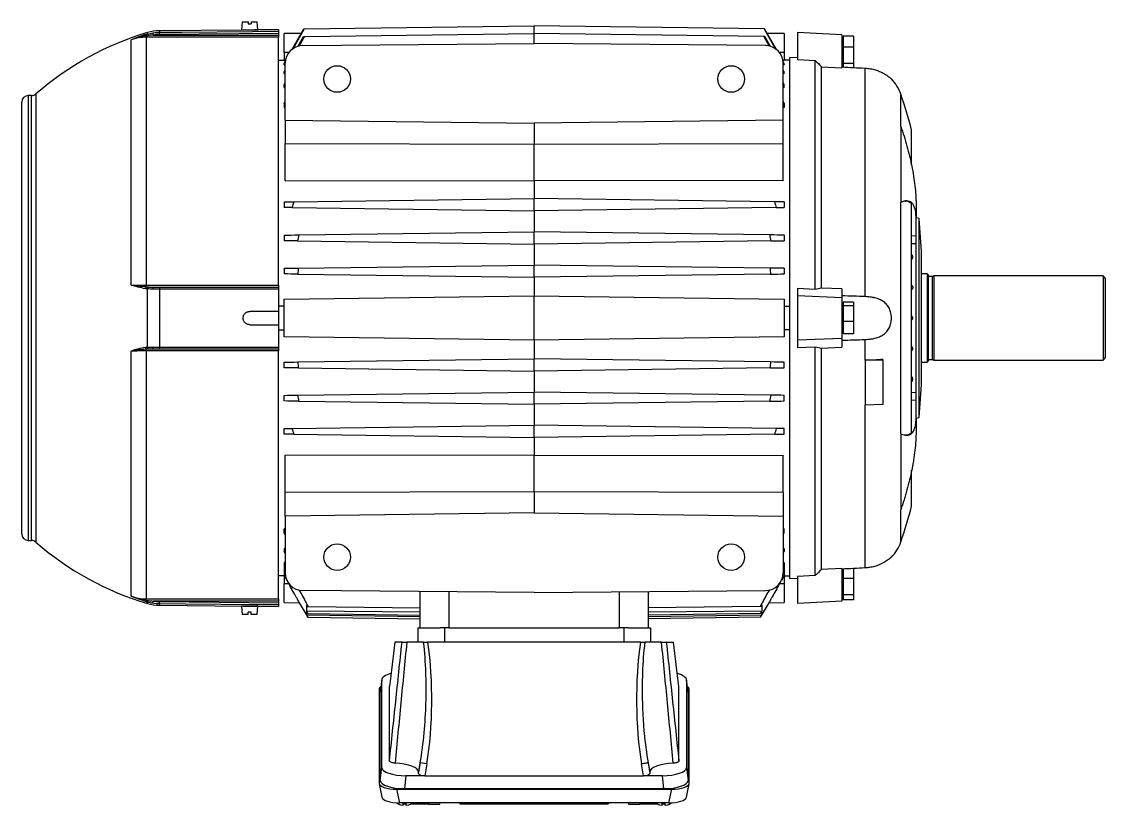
# Model space of a CAD drawing. Extents: x 49 to 1991, y 37 to 1201.
# Drawn here: x 1062.6 to 1552.1, y 847.2 to 1201.3 of the extents above; entities that cross this region are included whole.
import ezdxf

# ---------------------------------------------------------------- set-up
doc = ezdxf.new("R2010")
doc.units = 0
doc.layers.get('0').update_dxf_attribs({"linetype": 'CONTINUOUS'})

msp = doc.modelspace()

# ---------------------------------------------------------------- linework, layer by layer
at = {"color": 7, "linetype": 'CONTINUOUS'}
for p, q in [((1162.12, 1201.26), (1161.8, 1197.56)), ((1162.12, 1201.26), (1164.9, 1201.26)), ((1164.9, 1201.26), (1164.9, 1200.26)), ((1164.9, 1200.26), (1166.2, 1200.26)), ((1166.2, 1201.26), (1166.2, 1200.26)), ((1166.2, 1201.26), (1168.98, 1201.26)), ((1169.3, 1197.56), (1168.98, 1201.26)), ((1190.23, 1197.97), (1294.05, 1199.33)), ((1294.05, 1195.96), (1294.05, 1199.33)), ((1397.87, 1197.97), (1294.05, 1199.33)), ((1118.82, 1194.83), (1118.82, 1194.24)), ((1119.34, 1195.64), (1119.34, 1196.32)), ((1121.79, 1196.21), (1121.95, 1195.23)), ((1121.95, 1195.23), (1178.55, 1195.23)), ((1162.55, 1197.47), (1124.85, 1197.14)), ((1124.85, 1197.14), (1124.85, 1196.48)), ((1124.86, 1195.48), (1124.85, 1196.48)), ((1178.55, 1195.95), (1124.86, 1195.48)), ((1161.8, 1197.56), (1169.3, 1197.56)), ((1178.55, 1197.61), (1168.52, 1197.52)), ((1178.55, 1197.61), (1178.55, 1196.95)), ((1178.55, 1195.95), (1178.55, 1195.23)), ((1178.55, 1195.23), (1178.55, 1194.24)), ((1188.84, 1195.98), (1181.05, 1195.88)), ((1184.62, 1188.57), (1189.97, 1197.97)), ((1190.23, 1197.97), (1185.06, 1188.87)), ((1187.32, 1189.99), (1189.86, 1194.59)), ((1190.3, 1194.6), (1187.82, 1190.09)), ((1190.3, 1194.6), (1294.05, 1195.96)), ((1294.05, 1191.36), (1294.05, 1195.96)), ((1397.8, 1194.6), (1294.05, 1195.96)), ((1397.8, 1194.6), (1400.26, 1190.13)), ((1397.87, 1197.97), (1403.03, 1188.89)), ((1403.45, 1188.62), (1398.13, 1197.97)), ((1400.76, 1190.04), (1398.24, 1194.59)), ((1407.05, 1195.88), (1399.26, 1195.98)), ((1433.05, 1195.31), (1413.05, 1196.36)), ((1413.05, 1196.36), (1413.05, 1184.11)), ((1433.05, 1195.31), (1433.05, 1180.47)), ((1438.35, 1194.7), (1433.65, 1194.7)), ((1433.65, 1194.7), (1433.65, 1189.69)), ((1438.35, 1194.7), (1438.35, 1189.69)), ((1112.05, 1082.25), (1112.05, 1193.05)), ((1118.82, 1194.24), (1118.82, 1082.24)), ((1178.55, 1194.24), (1118.82, 1194.24)), ((1178.55, 1082.24), (1178.55, 1194.24)), ((1189.48, 1190.45), (1294.05, 1191.36)), ((1398.62, 1190.45), (1294.05, 1191.36)), ((1433.65, 1193.16), (1433.05, 1193.16)), ((1438.35, 1189.69), (1433.65, 1189.69)), ((1433.65, 1189.69), (1433.65, 1182.35)), ((1438.35, 1189.69), (1438.35, 1182.35)), ((1181.05, 1187.36), (1181.05, 1183.7)), ((1183.38, 1187.36), (1181.05, 1187.36)), ((1407.05, 1187.36), (1404.69, 1187.36)), ((1407.05, 1187.36), (1407.05, 1183.7)), ((1413.05, 1184.86), (1409.55, 1185.04)), ((1409.55, 1067.36), (1409.55, 1185.04)), ((1178.55, 1183.84), (1181.05, 1183.89)), ((1181.05, 1183.7), (1181.78, 1183.71)), ((1181.05, 1182.29), (1181.74, 1183.51)), ((1181.62, 1182.82), (1181.05, 1181.82)), ((1181.05, 1181.82), (1181.05, 1182.29)), ((1181.05, 1181.82), (1181.55, 1181.83)), ((1181.55, 1156.83), (1181.55, 1182.45)), ((1407.05, 1183.7), (1406.29, 1183.71)), ((1407.05, 1182.29), (1406.32, 1183.57)), ((1406.47, 1182.84), (1407.05, 1181.82)), ((1406.55, 1156.83), (1406.55, 1182.45)), ((1407.05, 1181.82), (1406.55, 1181.83)), ((1409.55, 1183.84), (1407.05, 1183.89)), ((1407.05, 1181.82), (1407.05, 1182.29)), ((1413.05, 1184.11), (1421.05, 1183.72)), ((1421.05, 1080.31), (1421.05, 1183.72)), ((1423.77, 1080.92), (1423.77, 1180.91)), ((1423.77, 1180.91), (1433.05, 1180.47)), ((1433.05, 1181.56), (1433.65, 1181.56)), ((1438.35, 1182.35), (1433.65, 1182.35)), ((1433.65, 1182.35), (1433.65, 1180.76)), ((1438.35, 1182.35), (1438.35, 1180.53)), ((1443.57, 1077.04), (1443.57, 1180.27)), ((1181.05, 1178.66), (1181.55, 1179.56)), ((1181.55, 1178.73), (1181.05, 1177.83)), ((1181.05, 1177.83), (1181.05, 1178.66)), ((1181.05, 1177.83), (1181.55, 1177.83)), ((1407.05, 1178.66), (1406.55, 1179.56)), ((1406.55, 1178.73), (1407.05, 1177.83)), ((1407.05, 1177.83), (1406.55, 1177.83)), ((1407.05, 1177.83), (1407.05, 1178.66)), ((1181.05, 1172.78), (1181.55, 1173.73)), ((1181.05, 1171.54), (1181.05, 1172.78)), ((1181.55, 1172.49), (1181.05, 1171.54)), ((1181.05, 1171.54), (1181.55, 1171.55)), ((1407.05, 1172.78), (1406.55, 1173.73)), ((1406.55, 1172.49), (1407.05, 1171.54)), ((1407.05, 1171.54), (1406.55, 1171.55)), ((1407.05, 1171.54), (1407.05, 1172.78)), ((1067.03, 1167.86), (1065.55, 1167.86)), ((1065.55, 1167.86), (1065.55, 1067.36)), ((1067.03, 966.86), (1067.03, 1167.86)), ((1069, 1168.6), (1069, 966.12)), ((1181.05, 1164.27), (1181.55, 1165.29)), ((1407.05, 1164.27), (1406.55, 1165.29)), ((1459.67, 1153.94), (1459.67, 1168.49)), ((1062.55, 1067.36), (1062.55, 1164.86)), ((1181.05, 1164.27), (1181.05, 1162.51)), ((1181.55, 1163.54), (1181.05, 1162.51)), ((1181.05, 1162.51), (1181.55, 1162.52)), ((1406.55, 1163.54), (1407.05, 1162.51)), ((1407.05, 1162.51), (1406.55, 1162.52)), ((1407.05, 1164.27), (1407.05, 1162.51)), ((1181.55, 1156.83), (1294.05, 1155.36)), ((1181.55, 1156.83), (1181.55, 1146.2)), ((1406.55, 1156.83), (1294.05, 1155.36)), ((1294.05, 1155.36), (1294.05, 1145.92)), ((1406.55, 1146.2), (1406.55, 1156.83)), ((1459.67, 1153.94), (1459.67, 1119.62)), ((1464.55, 1136.37), (1464.55, 1152.36)), ((1181.55, 1146.2), (1294.05, 1145.92)), ((1181.55, 1129.34), (1181.55, 1146.2)), ((1294.05, 1145.92), (1406.55, 1146.2)), ((1294.05, 1129.49), (1294.05, 1145.92)), ((1406.55, 1129.34), (1406.55, 1146.2)), ((1181.55, 1129.34), (1294.05, 1129.49)), ((1406.55, 1129.34), (1294.05, 1129.49)), ((1294.05, 1129.49), (1294.05, 1121.31)), ((1185.43, 1119.89), (1294.05, 1121.31)), ((1294.05, 1115.81), (1294.05, 1121.31)), ((1402.67, 1119.89), (1294.05, 1121.31)), ((1181.05, 1119.83), (1181.05, 1117.29)), ((1184.79, 1117.24), (1294.05, 1115.81)), ((1403.31, 1117.24), (1294.05, 1115.81)), ((1407.05, 1119.83), (1407.05, 1117.29)), ((1459.67, 1015.1), (1459.67, 1119.62)), ((1464.55, 1015.56), (1464.55, 1119.16)), ((1466.55, 1118.72), (1466.55, 1112.96)), ((1294.05, 1115.81), (1294.05, 1106.31)), ((1466.55, 1104.54), (1466.55, 1112.96)), ((1468, 1112.36), (1466.55, 1112.62)), ((1469.05, 1097.36), (1468, 1112.36)), ((1468, 1022.36), (1468, 1112.36)), ((1187.64, 1104.92), (1294.05, 1106.31)), ((1294.05, 1100.81), (1294.05, 1106.31)), ((1400.46, 1104.92), (1294.05, 1106.31)), ((1181.05, 1104.83), (1181.05, 1102.29)), ((1187.19, 1102.21), (1294.05, 1100.81)), ((1400.91, 1102.21), (1294.05, 1100.81)), ((1407.05, 1104.83), (1407.05, 1102.29)), ((1466.55, 1104.54), (1464.55, 1104.41)), ((1466.55, 1101), (1466.55, 1104.54)), ((1294.05, 1100.81), (1294.05, 1091.31)), ((1466.55, 1033.72), (1466.55, 1101)), ((1469.05, 1037.36), (1469.05, 1097.36)), ((1181.05, 1089.83), (1181.05, 1087.29)), ((1187.26, 1087.21), (1294.05, 1085.81)), ((1187.52, 1089.91), (1294.05, 1091.31)), ((1294.05, 1085.81), (1294.05, 1091.31)), ((1400.58, 1089.91), (1294.05, 1091.31)), ((1400.84, 1087.21), (1294.05, 1085.81)), ((1407.05, 1089.83), (1407.05, 1087.29)), ((1471.55, 1087.33), (1469.05, 1087.33)), ((1472.05, 1086.83), (1471.55, 1087.33)), ((1471.55, 1087.33), (1471.55, 1047.38)), ((1472.05, 1086.83), (1472.05, 1047.88)), ((1118.82, 1081.44), (1118.82, 1082.24)), ((1118.82, 1082.24), (1178.55, 1082.24)), ((1178.55, 1082.24), (1178.55, 1081.36)), ((1294.05, 1085.81), (1294.05, 1077.36)), ((1473.8, 1086.16), (1472.05, 1086.16)), ((1474.55, 1086.36), (1473.8, 1086.16)), ((1473.8, 1086.16), (1473.8, 1048.56)), ((1551.05, 1086.36), (1474.55, 1086.36)), ((1474.55, 1086.36), (1474.55, 1048.36)), ((1552.05, 1085.36), (1551.05, 1086.36)), ((1551.05, 1086.36), (1551.05, 1048.36)), ((1552.05, 1085.36), (1552.05, 1049.36)), ((1119.34, 1054.19), (1119.34, 1080.53)), ((1124.85, 1080.46), (1124.85, 1054.26)), ((1124.86, 1081.36), (1178.55, 1081.36)), ((1178.55, 1080.46), (1178.55, 1070.36)), ((1181.05, 1075.88), (1294.05, 1077.36)), ((1294.05, 1077.36), (1407.05, 1075.88)), ((1421.05, 1080.31), (1413.05, 1080.64)), ((1413.05, 1080.64), (1413.05, 1077.36)), ((1433.05, 1076.56), (1413.05, 1077.36)), ((1413.05, 1077.36), (1413.05, 1057.36)), ((1433.05, 1080.53), (1423.77, 1080.92)), ((1433.05, 1080.53), (1433.05, 1076.56)), ((1181.05, 1072.67), (1178.55, 1072.68)), ((1407.05, 1072.67), (1409.55, 1072.68)), ((1433.05, 1076.56), (1433.05, 1058.16)), ((1433.65, 1073.16), (1433.05, 1073.16)), ((1438.35, 1074.49), (1433.65, 1074.49)), ((1433.65, 1074.49), (1433.65, 1072.94)), ((1438.35, 1072.94), (1433.65, 1072.94)), ((1433.65, 1072.94), (1433.65, 1065.81)), ((1438.35, 1074.49), (1438.35, 1072.94)), ((1438.35, 1072.94), (1438.35, 1065.81)), ((1062.55, 969.86), (1062.55, 1067.36)), ((1065.55, 1067.36), (1065.55, 966.86)), ((1178.55, 1070.36), (1165.55, 1070.36)), ((1178.55, 1070.36), (1178.55, 1064.36)), ((1409.55, 949.68), (1409.55, 1067.36)), ((1165.55, 1064.36), (1178.55, 1064.36)), ((1178.55, 1064.36), (1178.55, 1054.26)), ((1438.35, 1065.81), (1433.65, 1065.81)), ((1433.65, 1065.81), (1433.65, 1060.22)), ((1438.35, 1065.81), (1438.35, 1060.22)), ((1178.55, 1062.04), (1181.05, 1062.05)), ((1294.05, 1057.36), (1181.05, 1058.84)), ((1407.05, 1058.84), (1294.05, 1057.36)), ((1294.05, 1057.36), (1294.05, 1048.91)), ((1409.55, 1062.04), (1407.05, 1062.05)), ((1433.05, 1058.16), (1413.05, 1057.36)), ((1413.05, 1057.36), (1413.05, 1054.08)), ((1433.05, 1061.56), (1433.65, 1061.56)), ((1433.05, 1058.16), (1433.05, 1054.19)), ((1438.35, 1060.22), (1433.65, 1060.22)), ((1443.57, 1048.3), (1443.57, 1057.68)), ((1112.05, 941.67), (1112.05, 1052.47)), ((1118.82, 1053.28), (1118.82, 1052.48)), ((1178.55, 1052.48), (1118.82, 1052.48)), ((1118.82, 1052.48), (1118.82, 940.48)), ((1178.55, 1053.36), (1124.86, 1053.36)), ((1178.55, 1053.36), (1178.55, 1052.48)), ((1178.55, 940.48), (1178.55, 1052.48)), ((1413.05, 1054.08), (1421.05, 1054.41)), ((1421.05, 951), (1421.05, 1054.41)), ((1423.77, 1053.8), (1433.05, 1054.19)), ((1423.77, 953.81), (1423.77, 1053.8)), ((1187.26, 1047.51), (1294.05, 1048.91)), ((1294.05, 1043.41), (1294.05, 1048.91)), ((1400.84, 1047.51), (1294.05, 1048.91)), ((1443.57, 1048.3), (1443.57, 1028.01)), ((1451.57, 1048.14), (1443.57, 1048.3)), ((1451.57, 1048.7), (1451.57, 1048.14)), ((1451.57, 1048.14), (1451.57, 1028.27)), ((1471.55, 1047.38), (1472.05, 1047.88)), ((1472.05, 1048.56), (1473.8, 1048.56)), ((1473.8, 1048.56), (1474.55, 1048.36)), ((1474.55, 1048.36), (1551.05, 1048.36)), ((1551.05, 1048.36), (1552.05, 1049.36)), ((1181.05, 1044.89), (1181.05, 1047.43)), ((1187.52, 1044.8), (1294.05, 1043.41)), ((1400.58, 1044.8), (1294.05, 1043.41)), ((1294.05, 1043.41), (1294.05, 1033.91)), ((1407.05, 1044.89), (1407.05, 1047.43)), ((1469.05, 1047.38), (1471.55, 1047.38)), ((1187.19, 1032.51), (1294.05, 1033.91)), ((1294.05, 1028.41), (1294.05, 1033.91)), ((1400.91, 1032.51), (1294.05, 1033.91)), ((1466.55, 1033.72), (1464.55, 1033.6)), ((1466.55, 1030.18), (1466.55, 1033.72)), ((1468, 1022.36), (1469.05, 1037.36)), ((1181.05, 1029.89), (1181.05, 1032.43)), ((1187.64, 1029.8), (1294.05, 1028.41)), ((1400.46, 1029.8), (1294.05, 1028.41)), ((1294.05, 1028.41), (1294.05, 1018.91)), ((1407.05, 1029.89), (1407.05, 1032.43)), ((1451.57, 1028.27), (1443.57, 1028.01)), ((1443.57, 954.45), (1443.57, 1028.01)), ((1466.55, 1030.18), (1464.55, 1030.31)), ((1466.55, 1021.76), (1466.55, 1030.18)), ((1184.79, 1017.48), (1294.05, 1018.91)), ((1294.05, 1013.41), (1294.05, 1018.91)), ((1403.31, 1017.48), (1294.05, 1018.91)), ((1466.55, 1022.1), (1468, 1022.36)), ((1466.55, 1021.76), (1466.55, 1016)), ((1181.05, 1014.89), (1181.05, 1017.43)), ((1185.43, 1014.83), (1294.05, 1013.41)), ((1402.67, 1014.83), (1294.05, 1013.41)), ((1294.05, 1013.41), (1294.05, 1005.23)), ((1407.05, 1014.89), (1407.05, 1017.43)), ((1459.67, 1015.1), (1459.67, 980.78)), ((1294.05, 1005.23), (1181.55, 1005.38)), ((1181.55, 988.52), (1181.55, 1005.38)), ((1294.05, 1005.23), (1406.55, 1005.38)), ((1294.05, 988.8), (1294.05, 1005.23)), ((1406.55, 988.52), (1406.55, 1005.38)), ((1464.55, 982.36), (1464.55, 998.67)), ((1294.05, 988.8), (1181.55, 988.52)), ((1294.05, 988.8), (1294.05, 979.36)), ((1406.55, 988.52), (1294.05, 988.8)), ((1181.55, 977.89), (1181.55, 988.52)), ((1406.55, 988.52), (1406.55, 977.89)), ((1294.05, 979.36), (1181.55, 977.89)), ((1294.05, 979.36), (1406.55, 977.89)), ((1459.67, 966.23), (1459.67, 980.78)), ((1181.55, 977.89), (1181.55, 952.27)), ((1406.55, 977.89), (1406.55, 952.27)), ((1181.55, 972.2), (1181.05, 972.2)), ((1181.05, 970.45), (1181.05, 972.2)), ((1181.05, 972.2), (1181.55, 971.18)), ((1181.55, 969.43), (1181.05, 970.45)), ((1406.55, 972.2), (1407.05, 972.2)), ((1407.05, 972.2), (1406.55, 971.18)), ((1406.55, 969.43), (1407.05, 970.45)), ((1407.05, 970.45), (1407.05, 972.2)), ((1065.55, 966.86), (1067.03, 966.86)), ((1181.55, 963.17), (1181.05, 963.18)), ((1181.05, 963.18), (1181.05, 961.94)), ((1181.05, 963.18), (1181.55, 962.23)), ((1181.55, 960.99), (1181.05, 961.94)), ((1406.55, 963.17), (1407.05, 963.18)), ((1407.05, 963.18), (1406.55, 962.23)), ((1406.55, 960.99), (1407.05, 961.94)), ((1407.05, 963.18), (1407.05, 961.94)), ((1181.55, 956.89), (1181.05, 956.89)), ((1181.05, 956.89), (1181.05, 951.02)), ((1181.05, 956.89), (1181.55, 955.99)), ((1406.55, 956.89), (1407.05, 956.89)), ((1407.05, 956.89), (1406.55, 955.99)), ((1407.05, 956.89), (1407.05, 951.02)), ((1181.05, 950.83), (1178.55, 950.88)), ((1181.05, 951.02), (1182.41, 948.66)), ((1181.05, 951.02), (1181.05, 947.36)), ((1407.05, 951.02), (1405.73, 948.73)), ((1407.05, 951.02), (1407.05, 947.36)), ((1407.05, 950.83), (1409.55, 950.88)), ((1409.55, 949.68), (1413.05, 949.86)), ((1421.05, 951), (1413.05, 950.61)), ((1413.05, 950.61), (1413.05, 938.36)), ((1433.05, 954.25), (1423.77, 953.81)), ((1433.05, 954.25), (1433.05, 939.41)), ((1433.65, 953.16), (1433.05, 953.16)), ((1433.65, 953.96), (1433.65, 949.69)), ((1438.35, 949.69), (1433.65, 949.69)), ((1433.65, 949.69), (1433.65, 942.35)), ((1438.35, 954.19), (1438.35, 949.69)), ((1438.35, 949.69), (1438.35, 942.35)), ((1181.05, 947.36), (1183.16, 947.36)), ((1404.94, 947.36), (1407.05, 947.36)), ((1118.82, 940.48), (1178.55, 940.48)), ((1118.82, 939.88), (1118.82, 940.48)), ((1178.55, 940.48), (1178.55, 939.49)), ((1294.05, 943.36), (1189.48, 944.27)), ((1242.55, 927.36), (1242.55, 943.81)), ((1255.55, 943.7), (1255.55, 927.36)), ((1294.05, 943.36), (1398.62, 944.27)), ((1332.55, 927.36), (1332.55, 943.7)), ((1345.55, 943.81), (1345.55, 927.36)), ((1433.05, 941.56), (1433.65, 941.56)), ((1438.35, 942.35), (1433.65, 942.35)), ((1433.65, 942.35), (1433.65, 940.02)), ((1438.35, 940.02), (1433.65, 940.02)), ((1438.35, 942.35), (1438.35, 940.02)), ((1119.34, 938.4), (1119.34, 939.08)), ((1121.79, 938.5), (1121.95, 939.49)), ((1178.55, 939.49), (1121.95, 939.49)), ((1124.85, 938.24), (1124.86, 939.24)), ((1124.85, 938.24), (1124.85, 937.58)), ((1124.85, 937.58), (1162.59, 937.25)), ((1124.86, 939.24), (1178.55, 938.76)), ((1161.8, 937.16), (1162.12, 933.46)), ((1165.55, 937.16), (1161.8, 937.16)), ((1169.3, 937.16), (1165.55, 937.16)), ((1168.51, 937.2), (1178.55, 937.11)), ((1168.98, 933.46), (1169.3, 937.16)), ((1178.55, 939.49), (1178.55, 938.76)), ((1178.55, 937.77), (1178.55, 937.11)), ((1181.05, 938.84), (1187.96, 938.75)), ((1187.95, 938.75), (1191.75, 932.18)), ((1191.16, 937.8), (1191.55, 937.09)), ((1191.16, 937.8), (1191.16, 935.12)), ((1191.88, 933.85), (1191.16, 935.12)), ((1191.16, 935.12), (1242.55, 934.56)), ((1191.99, 937.08), (1242.55, 936.42)), ((1396.11, 937.08), (1345.55, 936.42)), ((1345.55, 934.56), (1396.94, 935.12)), ((1396.22, 933.85), (1396.94, 935.12)), ((1396.35, 932.18), (1400.15, 938.75)), ((1396.94, 937.8), (1396.55, 937.09)), ((1396.94, 937.8), (1396.94, 935.12)), ((1400.09, 938.75), (1407.05, 938.84)), ((1433.05, 939.41), (1413.05, 938.36)), ((1164.9, 933.46), (1162.12, 933.46)), ((1166.2, 934.46), (1164.9, 934.46)), ((1164.9, 933.46), (1164.9, 934.46)), ((1166.2, 933.46), (1166.2, 934.46)), ((1168.98, 933.46), (1166.2, 933.46)), ((1191.16, 934.68), (1191.62, 933.86)), ((1191.16, 934.68), (1191.16, 933.21)), ((1191.74, 932.2), (1191.16, 933.21)), ((1191.16, 933.21), (1242.55, 932.55)), ((1191.74, 932.2), (1242.55, 931.53)), ((1191.88, 933.85), (1242.55, 933.19)), ((1396.22, 933.85), (1345.55, 933.19)), ((1345.55, 932.55), (1396.94, 933.21)), ((1396.36, 932.2), (1345.55, 931.53)), ((1396.36, 932.2), (1396.94, 933.21)), ((1396.94, 934.68), (1396.48, 933.86)), ((1396.94, 934.68), (1396.94, 933.21)), ((1241.55, 927.36), (1241.55, 920.86)), ((1241.55, 927.36), (1251.63, 927.36)), ((1255.55, 927.36), (1251.63, 927.36)), ((1253.55, 927.36), (1253.55, 920.86)), ((1255.55, 927.36), (1332.55, 927.36)), ((1336.47, 927.36), (1332.55, 927.36)), ((1334.55, 927.36), (1334.55, 920.86)), ((1336.47, 927.36), (1346.55, 927.36)), ((1346.55, 927.36), (1346.55, 920.86)), ((1234.35, 920.86), (1231.06, 920.86)), ((1244.1, 920.86), (1236.51, 920.86)), ((1342.03, 920.86), (1246.07, 920.86)), ((1351.6, 920.86), (1344, 920.86)), ((1353.75, 920.86), (1357.04, 920.86)), ((1225.18, 903.79), (1224.55, 898.37)), ((1225.19, 903.94), (1224.56, 898.52)), ((1225.18, 864.34), (1225.18, 903.79)), ((1228.68, 867.27), (1228.68, 900.86)), ((1359.42, 867.27), (1359.42, 900.86)), ((1363.54, 898.52), (1362.91, 903.94)), ((1362.92, 903.79), (1362.92, 864.34)), ((1363.55, 898.37), (1362.92, 903.79)), ((1224.05, 899.67), (1224.05, 857.18)), ((1224.55, 858.48), (1224.55, 898.37)), ((1363.55, 898.37), (1363.55, 858.48)), ((1364.05, 857.18), (1364.05, 899.67)), ((1224.55, 858.48), (1225.18, 864.34)), ((1242.6, 866.39), (1241.81, 862.18)), ((1241.81, 861.62), (1242.6, 866.39)), ((1241.81, 861.62), (1241.81, 862.18)), ((1245.56, 865.9), (1242.6, 866.39)), ((1245.56, 865.9), (1244.68, 860.6)), ((1343.42, 860.6), (1342.54, 865.9)), ((1345.5, 866.39), (1346.29, 862.18)), ((1345.5, 866.39), (1346.29, 861.62)), ((1346.29, 862.18), (1346.29, 861.62)), ((1362.92, 864.34), (1363.55, 858.48)), ((1224.07, 856.99), (1225.3, 850.84)), ((1236.12, 860.6), (1235.49, 854.74)), ((1244.68, 860.6), (1236.12, 860.6)), ((1244.68, 860.6), (1343.42, 860.6)), ((1351.98, 860.6), (1343.42, 860.6)), ((1352.61, 854.74), (1351.98, 860.6)), ((1362.8, 850.84), (1364.03, 856.99)), ((1231.93, 854.49), (1233.16, 848.33)), ((1231.93, 854.49), (1356.17, 854.49)), ((1352.61, 854.74), (1235.49, 854.74)), ((1354.94, 848.33), (1356.17, 854.49)), ((1232.12, 848.35), (1232.13, 848.33)), ((1354.94, 848.33), (1233.16, 848.33)), ((1234.9, 847.21), (1234.9, 848.12)), ((1236.11, 847.79), (1236.2, 847.79)), ((1236.2, 847.21), (1236.2, 848.12)), ((1246.35, 847.79), (1238.54, 847.79)), ((1238.97, 848.33), (1238.98, 848.33)), ((1246.35, 847.79), (1246.48, 848.33)), ((1246.35, 847.79), (1251.45, 847.79)), ((1251.45, 847.79), (1251.59, 848.33)), ((1260.32, 848.33), (1260.57, 847.79)), ((1327.53, 847.79), (1260.57, 847.79)), ((1327.78, 848.33), (1327.53, 847.79)), ((1336.51, 848.33), (1336.65, 847.79)), ((1336.65, 847.79), (1341.76, 847.79)), ((1341.76, 847.79), (1341.63, 848.33)), ((1349.57, 847.79), (1341.76, 847.79)), ((1349.13, 848.33), (1349.13, 848.33)), ((1351.9, 847.21), (1351.9, 848.12)), ((1351.9, 847.79), (1351.99, 847.79)), ((1353.2, 847.21), (1353.2, 848.12)), ((1355.97, 848.33), (1355.98, 848.35))]:
    msp.add_line(p, q, dxfattribs=at)
at = {"color": 7, "linetype": 'CONTINUOUS', "flags": 128}
for points in [[(1124.85, 1196.48), (1126.85, 1196.5), (1134.85, 1196.57), (1166.85, 1196.85), (1178.55, 1196.95)], [(1178.55, 1080.46), (1176.55, 1080.46), (1168.55, 1080.46), (1136.55, 1080.46), (1124.85, 1080.46)], [(1124.85, 1054.26), (1126.85, 1054.26), (1134.85, 1054.26), (1166.85, 1054.26), (1178.55, 1054.26)], [(1178.55, 937.77), (1176.55, 937.79), (1168.55, 937.86), (1136.55, 938.14), (1124.85, 938.24)], [(1191.74, 932.2), (1191.74, 932.2)], [(1396.36, 932.2), (1396.36, 932.2)], [(1241.81, 862.18), (1241.62, 862.92), (1241.04, 863.63), (1240.09, 864.3), (1238.8, 864.9), (1237.22, 865.41), (1235.4, 865.81), (1233.4, 866.1), (1231.28, 866.25)], [(1345.5, 866.39), (1345.41, 866.37), (1345.22, 866.34), (1344.94, 866.29), (1344.57, 866.23), (1344.13, 866.16), (1343.64, 866.08), (1343.1, 865.99), (1342.54, 865.9)], [(1356.82, 866.25), (1354.7, 866.1), (1352.7, 865.81), (1350.88, 865.41), (1349.3, 864.9), (1348.01, 864.3), (1347.07, 863.63), (1346.48, 862.92), (1346.29, 862.18)], [(1234.9, 847.21), (1233.8, 847.36), (1232.91, 847.62), (1232.33, 847.97), (1232.13, 848.33)], [(1238.97, 848.33), (1238.77, 847.97), (1238.19, 847.62), (1237.3, 847.36), (1236.2, 847.21)], [(1351.9, 847.21), (1350.8, 847.36), (1349.91, 847.62), (1349.33, 847.97), (1349.13, 848.33)], [(1355.97, 848.33), (1355.77, 847.97), (1355.19, 847.62), (1354.3, 847.36), (1353.2, 847.21)]]:
    msp.add_lwpolyline(points, dxfattribs=at)
at = {"color": 7, "linetype": 'CONTINUOUS'}
for centre in [(1205.05, 1175.36), (1383.05, 1175.36), (1205.05, 959.36), (1383.05, 959.36)]:
    msp.add_circle(centre, 6, dxfattribs=at)
for centre, radius, start, end in [((1157.55, 1067.36), 134.5, 106.5049, 131.1728), ((1117.44, 1194.47), 1.42, 14.9533, 40.3173), ((1125.02, 1177.14), 20, 90.5, 106.5049), ((1117.05, 1194.29), 2.66, 14.6474, 30.5834), ((1189.55, 1182.45), 8, 90.5, 180), ((1398.55, 1182.45), 8, 0, 89.5), ((1442.63, 1162.71), 18, 18.7526, 44.7019), ((1065.55, 1164.86), 3, 90, 180), ((1067.03, 1170.86), 3, 270, 311.1728), ((1222.94, 1088.12), 250, 14.8891, 18.7526), ((1120.33, 1080.45), 1.81, 146.6187, 174.3626), ((1120.89, 1080.5), 1.55, 144.7345, 178.8783), ((1123.25, 1080.66), 1.47, 151.7604, 187.8841), ((1149.52, 1080.67), 24.68, 178.4001, 180.4877), ((1120.33, 1054.27), 1.81, 185.6374, 213.3813), ((1120.89, 1054.22), 1.55, 181.1217, 215.2655), ((1123.25, 1054.06), 1.47, 172.1159, 208.2396), ((1149.52, 1054.05), 24.68, 179.5123, 181.5999), ((1222.94, 1046.6), 250, 341.2474, 345.1109), ((1065.55, 969.86), 3, 180, 270), ((1067.03, 963.86), 3, 48.8272, 90), ((1157.55, 1067.36), 134.5, 228.8272, 253.4951), ((1442.63, 972.01), 18, 315.3063, 341.2474), ((1189.55, 952.27), 8, 180, 269.5), ((1398.55, 952.27), 8, 270.5, 0), ((1117.44, 940.25), 1.42, 319.6827, 345.0467), ((1117.05, 940.43), 2.66, 329.4166, 345.3526), ((1125.02, 957.58), 20, 253.4951, 269.5), ((1235.55, 858.28), 10.18, 266.34, 273.66), ((1352.55, 858.28), 10.18, 266.34, 273.66)]:
    msp.add_arc(centre, radius, start, end, dxfattribs=at)
for centre, major_axis, ratio, start_param, end_param in [((1229.81, 895.04), (0, 60.15), 0.299205, 4.206649, 5.15613), ((1358.29, 895.04), (0, 60.15), 0.299205, 1.127056, 2.076537), ((1236.24, 903.75), (11.06, -0.05), 0.341994, 2.247035, 3.14304), ((1351.86, 903.75), (11.06, 0.05), 0.341994, 6.281738, 7.169506), ((1232.17, 899.59), (8.12, -0.09), 0.341823, 2.703774, 3.145584), ((1355.93, 899.59), (8.12, 0.09), 0.341823, 6.279194, 6.721004), ((1235.61, 898.33), (11.06, -0.05), 0.341994, 3.103304, 3.14304), ((1352.49, 898.33), (11.06, 0.05), 0.341994, 6.281738, 6.321474), ((1236.24, 864.38), (11.06, 0.05), 0.341994, 3.140145, 4.700015), ((1244.86, 861.69), (3.05, 0.07), 0.357622, 3.132863, 4.644233), ((1343.24, 861.69), (3.05, -0.07), 0.357622, 4.780545, 6.291915), ((1351.86, 864.38), (11.06, -0.05), 0.341994, 4.724763, 6.284633), ((1232.17, 857.26), (8.12, 0.09), 0.341823, 3.137601, 4.678239), ((1235.61, 858.53), (11.06, 0.05), 0.341994, 3.140145, 4.700015), ((1352.49, 858.53), (11.06, -0.05), 0.341994, 4.724763, 6.284633), ((1355.93, 857.26), (8.12, -0.09), 0.341823, 4.746539, 6.287177), ((1233.41, 851.11), (8.12, 0.09), 0.341823, 3.205901, 4.678239), ((1235.9, 853.79), (4.47, -4.17), 0.965767, 5.273026, 5.480416), ((1352.2, 853.79), (4.47, 4.17), 0.965767, 3.944361, 4.151388), ((1354.69, 851.11), (8.12, -0.09), 0.341823, 4.746539, 6.218877)]:
    msp.add_ellipse(centre, major_axis=major_axis, ratio=ratio, start_param=start_param, end_param=end_param, dxfattribs=at)
for points, knots in [([(1118.82, 1194.83), (1117.66, 1194.65), (1116.51, 1194.42), (1114.25, 1193.82), (1113.14, 1193.46), (1112.05, 1193.05)], [0, 0, 0, 0, 0.5, 0.5, 1, 1, 1, 1]), ([(1167.67, 1197.5), (1167.4, 1197.49), (1166.88, 1197.48), (1165.88, 1197.46), (1164.86, 1197.46), (1163.91, 1197.46), (1163.15, 1197.46), (1162.65, 1197.47), (1162.58, 1197.47), (1162.55, 1197.47)], [0, 0, 0, 0, 0.143377, 0.286754, 0.430105, 0.573416, 0.71673, 0.860068, 1, 1, 1, 1]), ([(1168.52, 1197.52), (1168.51, 1197.52), (1168.5, 1197.52), (1168.17, 1197.51), (1167.81, 1197.5), (1167.67, 1197.5)], [0, 0, 0, 0, 0.303471, 0.731372, 1, 1, 1, 1]), ([(1178.55, 1196.95), (1178.55, 1196.94), (1178.55, 1196.9), (1178.55, 1196.79), (1178.55, 1196.72), (1178.55, 1196.44), (1178.55, 1196.2), (1178.55, 1195.95)], [0, 0, 0, 0, 0.25, 0.25, 0.5, 0.5, 1, 1, 1, 1]), ([(1181.05, 1187.36), (1181.05, 1188.47), (1181.05, 1190.7), (1181.05, 1193.57), (1181.05, 1195.34), (1181.05, 1196.1), (1181.05, 1195.88), (1181.05, 1195.88)], [0, 0, 0, 0, 0.2501557, 0.5000915, 0.7499167, 0.9997373, 1, 1, 1, 1]), ([(1407.05, 1195.88), (1407.05, 1195.75), (1407.05, 1195.5), (1407.05, 1193.53), (1407.05, 1190.71), (1407.05, 1188.48), (1407.05, 1187.36)], [0, 0, 0, 0, 0.2493312, 0.4994558, 0.7496398, 1, 1, 1, 1]), ([(1118.82, 1194.24), (1117.66, 1194.24), (1116.52, 1194.14), (1114.25, 1193.74), (1113.14, 1193.44), (1112.05, 1193.05)], [0, 0, 0, 0, 0.5, 0.5, 1, 1, 1, 1]), ([(1443.57, 1180.27), (1444.36, 1180.2), (1445.97, 1180.06), (1448.14, 1179.52), (1450.06, 1178.82), (1452.02, 1177.88), (1453.9, 1176.67), (1455.21, 1175.57), (1455.36, 1175.43), (1455.42, 1175.37)], [0, 0, 0, 0, 0.132236, 0.268035, 0.37687, 0.488554, 0.666022, 0.844351, 1, 1, 1, 1]), ([(1459.67, 1153.94), (1460.68, 1151), (1461.61, 1148.04), (1462.85, 1143.56), (1463.24, 1142.06), (1463.79, 1139.79), (1463.96, 1139.03), (1464.3, 1137.52), (1464.47, 1136.76), (1465.23, 1132.98), (1465.71, 1130.03), (1466.21, 1125.7), (1466.33, 1124.28), (1466.46, 1122.16), (1466.5, 1121.46), (1466.54, 1120.08), (1466.55, 1119.39), (1466.55, 1118.72)], [0, 0, 0, 0, 0.25, 0.25, 0.375, 0.375, 0.4375, 0.4375, 0.5, 0.5, 0.75, 0.75, 0.875, 0.875, 0.9375, 0.9375, 1, 1, 1, 1]), ([(1466.55, 1112.96), (1466.55, 1114.56), (1466.37, 1115.89), (1465.88, 1117.51), (1465.68, 1117.99), (1465.32, 1118.6), (1465.19, 1118.79), (1464.92, 1119.14), (1464.77, 1119.29), (1464.01, 1119.98), (1463.28, 1120.26), (1462.24, 1120.3), (1462.02, 1120.29), (1461.58, 1120.24), (1461.35, 1120.2), (1460.66, 1120.03), (1460.18, 1119.86), (1459.67, 1119.62)], [0, 0, 0, 0, 0.25, 0.25, 0.375, 0.375, 0.4375, 0.4375, 0.5, 0.5, 0.75, 0.75, 0.8125, 0.8125, 0.875, 0.875, 1, 1, 1, 1]), ([(1461.51, 1120.19), (1461.72, 1120.22), (1462.34, 1120.3), (1463.36, 1120), (1464.15, 1119.44), (1464.55, 1119.16)], [0, 0, 0, 0, 0.196088, 0.596499, 1, 1, 1, 1]), ([(1464.55, 1101.12), (1464.72, 1101.11), (1465.38, 1101.07), (1466.05, 1101.03), (1466.55, 1101)], [0, 0, 0, 0, 0.25008, 1, 1, 1, 1]), ([(1464.55, 1093.87), (1464.62, 1093.93), (1464.81, 1094.08), (1464.96, 1094.4), (1465.06, 1094.77), (1465.06, 1095.19), (1464.93, 1095.6), (1464.74, 1095.9), (1464.61, 1096.02), (1464.55, 1096.07)], [0, 0, 0, 0, 0.11189, 0.283621, 0.409387, 0.568693, 0.783913, 0.913081, 1, 1, 1, 1]), ([(1118.82, 1081.44), (1117.66, 1081.52), (1116.51, 1081.64), (1114.25, 1081.92), (1113.14, 1082.09), (1112.05, 1082.25)], [0, 0, 0, 0, 0.5, 0.5, 1, 1, 1, 1]), ([(1112.05, 1082.25), (1113.14, 1082.25), (1114.25, 1082.25), (1116.52, 1082.24), (1117.66, 1082.24), (1118.82, 1082.24)], [0, 0, 0, 0, 0.5, 0.5, 1, 1, 1, 1]), ([(1464.55, 1082.12), (1464.59, 1082.1), (1464.73, 1082.01), (1464.91, 1081.77), (1465.05, 1081.41), (1465.07, 1081), (1464.94, 1080.62), (1464.76, 1080.33), (1464.59, 1080.23), (1464.55, 1080.21)], [0, 0, 0, 0, 0.05197, 0.215547, 0.382788, 0.55783, 0.741653, 0.931885, 1, 1, 1, 1]), ([(1178.55, 1081.36), (1178.55, 1081.36), (1178.55, 1081.34), (1178.55, 1081.25), (1178.55, 1081.18), (1178.55, 1080.94), (1178.55, 1080.71), (1178.55, 1080.46)], [0, 0, 0, 0, 0.25, 0.25, 0.5, 0.5, 1, 1, 1, 1]), ([(1294.05, 1057.36), (1294.05, 1057.36), (1294.05, 1057.39), (1294.05, 1057.51), (1294.05, 1057.61), (1294.05, 1057.91), (1294.05, 1058.11), (1294.05, 1058.63), (1294.05, 1058.96), (1294.05, 1059.76), (1294.05, 1060.23), (1294.05, 1061.33), (1294.05, 1061.96), (1294.05, 1063.35), (1294.05, 1064.1), (1294.05, 1065.69), (1294.05, 1066.53), (1294.05, 1068.19), (1294.05, 1069.03), (1294.05, 1070.62), (1294.05, 1071.37), (1294.05, 1072.76), (1294.05, 1073.38), (1294.05, 1074.49), (1294.05, 1074.96), (1294.05, 1075.76), (1294.05, 1076.09), (1294.05, 1076.61), (1294.05, 1076.81), (1294.05, 1077.11), (1294.05, 1077.21), (1294.05, 1077.33), (1294.05, 1077.36), (1294.05, 1077.36)], [0, 0, 0, 0, 0.0625, 0.0625, 0.125, 0.125, 0.1875, 0.1875, 0.25, 0.25, 0.3125, 0.3125, 0.375, 0.375, 0.4375, 0.4375, 0.5, 0.5, 0.5625, 0.5625, 0.625, 0.625, 0.6875, 0.6875, 0.75, 0.75, 0.8125, 0.8125, 0.875, 0.875, 0.9375, 0.9375, 1, 1, 1, 1]), ([(1443.57, 1057.68), (1444.33, 1057.71), (1445.07, 1057.77), (1446.53, 1057.96), (1447.25, 1058.09), (1448.31, 1058.35), (1448.66, 1058.45), (1449.34, 1058.68), (1449.67, 1058.8), (1450.31, 1059.07), (1450.62, 1059.22), (1451.23, 1059.55), (1451.53, 1059.73), (1452.38, 1060.32), (1452.89, 1060.77), (1453.57, 1061.56), (1453.78, 1061.84), (1454.16, 1062.42), (1454.33, 1062.73), (1454.64, 1063.36), (1454.78, 1063.69), (1455.01, 1064.38), (1455.11, 1064.74), (1455.35, 1065.83), (1455.43, 1066.57), (1455.43, 1068.09), (1455.36, 1068.84), (1455.12, 1069.93), (1455.03, 1070.29), (1454.79, 1070.98), (1454.66, 1071.32), (1454.35, 1071.96), (1454.18, 1072.27), (1453.79, 1072.86), (1453.59, 1073.14), (1453.14, 1073.66), (1452.9, 1073.9), (1452.39, 1074.36), (1452.11, 1074.58), (1451.27, 1075.17), (1450.66, 1075.5), (1449.68, 1075.91), (1449.35, 1076.04), (1448.67, 1076.26), (1448.33, 1076.36), (1447.28, 1076.62), (1446.56, 1076.76), (1445.08, 1076.95), (1444.33, 1077.01), (1443.57, 1077.04)], [0, 0, 0, 0, 0.0625, 0.0625, 0.125, 0.125, 0.15625, 0.15625, 0.1875, 0.1875, 0.21875, 0.21875, 0.25, 0.25, 0.3125, 0.3125, 0.34375, 0.34375, 0.375, 0.375, 0.40625, 0.40625, 0.4375, 0.4375, 0.5, 0.5, 0.5625, 0.5625, 0.59375, 0.59375, 0.625, 0.625, 0.65625, 0.65625, 0.6875, 0.6875, 0.71875, 0.71875, 0.75, 0.75, 0.8125, 0.8125, 0.84375, 0.84375, 0.875, 0.875, 0.9375, 0.9375, 1, 1, 1, 1]), ([(1181.05, 1058.84), (1181.05, 1058.84), (1181.05, 1058.84), (1181.05, 1058.86), (1181.05, 1058.89), (1181.05, 1058.92), (1181.05, 1058.97), (1181.05, 1059.03), (1181.05, 1059.1), (1181.05, 1059.18), (1181.05, 1059.27), (1181.05, 1059.37), (1181.05, 1059.65), (1181.05, 1060.23), (1181.05, 1061.3), (1181.05, 1062.59), (1181.05, 1064.07), (1181.05, 1065.68), (1181.05, 1067.35), (1181.05, 1069.03), (1181.05, 1070.63), (1181.05, 1072.12), (1181.05, 1073.42), (1181.05, 1074.49), (1181.05, 1075.1), (1181.05, 1075.43), (1181.05, 1075.6), (1181.05, 1075.72), (1181.05, 1075.81), (1181.05, 1075.87), (1181.05, 1075.88), (1181.05, 1075.88)], [0, 0, 0, 0, 0.011493, 0.022921, 0.034297, 0.045636, 0.056952, 0.068261, 0.079577, 0.090915, 0.102289, 0.113715, 0.125206, 0.187646, 0.250107, 0.31252, 0.374951, 0.437364, 0.499793, 0.56223, 0.624684, 0.687173, 0.74968, 0.812183, 0.874706, 0.895731, 0.916578, 0.937338, 0.9581, 0.978958, 1, 1, 1, 1]), ([(1407.05, 1075.88), (1407.05, 1075.88), (1407.05, 1075.88), (1407.05, 1075.86), (1407.05, 1075.83), (1407.05, 1075.8), (1407.05, 1075.75), (1407.05, 1075.69), (1407.05, 1075.62), (1407.05, 1075.54), (1407.05, 1075.45), (1407.05, 1075.35), (1407.05, 1075.07), (1407.05, 1074.49), (1407.05, 1073.42), (1407.05, 1072.13), (1407.05, 1070.64), (1407.05, 1069.04), (1407.05, 1067.36), (1407.05, 1065.69), (1407.05, 1064.08), (1407.05, 1062.6), (1407.05, 1061.3), (1407.05, 1060.23), (1407.05, 1059.61), (1407.05, 1059.28), (1407.05, 1059.12), (1407.05, 1059), (1407.05, 1058.91), (1407.05, 1058.85), (1407.05, 1058.84), (1407.05, 1058.84)], [0, 0, 0, 0, 0.011494, 0.022922, 0.034299, 0.045638, 0.056954, 0.068263, 0.079579, 0.090917, 0.102291, 0.113716, 0.125206, 0.187647, 0.250106, 0.312519, 0.374951, 0.437362, 0.499793, 0.562229, 0.624686, 0.687174, 0.749682, 0.812185, 0.874706, 0.895732, 0.91658, 0.93734, 0.958102, 0.978959, 1, 1, 1, 1]), ([(1165.55, 1064.36), (1165.35, 1064.36), (1165.16, 1064.38), (1164.77, 1064.46), (1164.58, 1064.51), (1164.22, 1064.66), (1164.05, 1064.76), (1163.72, 1064.97), (1163.57, 1065.1), (1163.29, 1065.38), (1163.16, 1065.53), (1162.95, 1065.86), (1162.85, 1066.03), (1162.7, 1066.39), (1162.65, 1066.58), (1162.57, 1066.97), (1162.55, 1067.16), (1162.55, 1067.56), (1162.57, 1067.75), (1162.65, 1068.14), (1162.7, 1068.33), (1162.85, 1068.69), (1162.95, 1068.86), (1163.16, 1069.19), (1163.29, 1069.34), (1163.57, 1069.62), (1163.72, 1069.74), (1164.05, 1069.96), (1164.22, 1070.06), (1164.58, 1070.21), (1164.77, 1070.26), (1165.16, 1070.34), (1165.35, 1070.36), (1165.55, 1070.36)], [0, 0, 0, 0, 0.0625, 0.0625, 0.125, 0.125, 0.1875, 0.1875, 0.25, 0.25, 0.3125, 0.3125, 0.375, 0.375, 0.4375, 0.4375, 0.5, 0.5, 0.5625, 0.5625, 0.625, 0.625, 0.6875, 0.6875, 0.75, 0.75, 0.8125, 0.8125, 0.875, 0.875, 0.9375, 0.9375, 1, 1, 1, 1]), ([(1464.55, 1066.41), (1464.59, 1066.44), (1464.75, 1066.54), (1464.93, 1066.82), (1465.05, 1067.21), (1465.04, 1067.62), (1464.88, 1067.99), (1464.7, 1068.23), (1464.57, 1068.3), (1464.55, 1068.31)], [0, 0, 0, 0, 0.068348, 0.25175, 0.432619, 0.611759, 0.79038, 0.969767, 1, 1, 1, 1]), ([(1118.82, 1053.28), (1117.66, 1053.2), (1116.51, 1053.08), (1114.25, 1052.79), (1113.14, 1052.63), (1112.05, 1052.47)], [0, 0, 0, 0, 0.5, 0.5, 1, 1, 1, 1]), ([(1118.82, 1052.48), (1117.66, 1052.48), (1116.52, 1052.48), (1114.25, 1052.47), (1113.14, 1052.47), (1112.05, 1052.47)], [0, 0, 0, 0, 0.5, 0.5, 1, 1, 1, 1]), ([(1178.55, 1054.26), (1178.55, 1054.14), (1178.55, 1054.02), (1178.55, 1053.8), (1178.55, 1053.7), (1178.55, 1053.45), (1178.55, 1053.36), (1178.55, 1053.36)], [0, 0, 0, 0, 0.25, 0.25, 0.5, 0.5, 1, 1, 1, 1]), ([(1464.55, 1052.6), (1464.59, 1052.62), (1464.73, 1052.7), (1464.91, 1052.95), (1465.05, 1053.31), (1465.07, 1053.71), (1464.94, 1054.1), (1464.76, 1054.39), (1464.59, 1054.49), (1464.55, 1054.51)], [0, 0, 0, 0, 0.05197, 0.215547, 0.382788, 0.55783, 0.741653, 0.931885, 1, 1, 1, 1]), ([(1451.57, 1048.7), (1450.34, 1048.55), (1449.06, 1048.44), (1447.05, 1048.34), (1446.37, 1048.32), (1444.98, 1048.29), (1444.28, 1048.29), (1443.57, 1048.3)], [0, 0, 0, 0, 0.5, 0.5, 0.75, 0.75, 1, 1, 1, 1]), ([(1464.55, 1038.67), (1464.62, 1038.73), (1464.81, 1038.88), (1464.96, 1039.2), (1465.06, 1039.57), (1465.06, 1039.99), (1464.93, 1040.4), (1464.74, 1040.7), (1464.61, 1040.82), (1464.55, 1040.87)], [0, 0, 0, 0, 0.11189, 0.283621, 0.409387, 0.568693, 0.783913, 0.913081, 1, 1, 1, 1]), ([(1459.67, 1015.1), (1460.68, 1014.63), (1461.61, 1014.4), (1462.85, 1014.44), (1463.24, 1014.52), (1463.79, 1014.73), (1463.96, 1014.82), (1464.3, 1015.03), (1464.47, 1015.15), (1465.23, 1015.84), (1465.71, 1016.66), (1466.21, 1018.27), (1466.33, 1018.87), (1466.46, 1019.88), (1466.5, 1020.24), (1466.54, 1020.98), (1466.55, 1021.36), (1466.55, 1021.76)], [0, 0, 0, 0, 0.25, 0.25, 0.375, 0.375, 0.4375, 0.4375, 0.5, 0.5, 0.75, 0.75, 0.875, 0.875, 0.9375, 0.9375, 1, 1, 1, 1]), ([(1466.55, 1016), (1466.55, 1013.3), (1466.37, 1010.51), (1465.88, 1006.17), (1465.68, 1004.7), (1465.32, 1002.46), (1465.19, 1001.71), (1464.92, 1000.22), (1464.77, 999.47), (1464.01, 995.72), (1463.28, 992.72), (1462.24, 988.96), (1462.02, 988.2), (1461.58, 986.7), (1461.35, 985.95), (1460.66, 983.72), (1460.18, 982.24), (1459.67, 980.78)], [0, 0, 0, 0, 0.25, 0.25, 0.375, 0.375, 0.4375, 0.4375, 0.5, 0.5, 0.75, 0.75, 0.8125, 0.8125, 0.875, 0.875, 1, 1, 1, 1]), ([(1464.55, 1015.56), (1464.17, 1015.29), (1463.4, 1014.74), (1462.38, 1014.43), (1461.74, 1014.5), (1461.51, 1014.53)], [0, 0, 0, 0, 0.388727, 0.78029, 1, 1, 1, 1]), ([(1455.42, 959.35), (1455.43, 959.36), (1455.55, 959.46), (1455.14, 959.09), (1454.15, 958.27), (1452.36, 957.03), (1450.16, 955.91), (1447.82, 955.11), (1445.69, 954.62), (1444.25, 954.51), (1443.57, 954.45)], [0, 0, 0, 0, 0.002673, 0.153761, 0.304704, 0.460895, 0.633806, 0.758563, 0.886915, 1, 1, 1, 1]), ([(1181.05, 938.84), (1181.05, 938.97), (1181.05, 939.22), (1181.05, 941.19), (1181.05, 944.01), (1181.05, 946.24), (1181.05, 947.36)], [0, 0, 0, 0, 0.249577, 0.499623, 0.749723, 1, 1, 1, 1]), ([(1187.95, 938.75), (1187.96, 938.75), (1187.99, 938.69), (1187.87, 938.91), (1187.58, 939.45), (1187.09, 940.34), (1186.26, 941.86), (1184.95, 944.23), (1183.76, 946.32), (1183.16, 947.36)], [0, 0, 0, 0, 0.002794, 0.127376, 0.253539, 0.37695, 0.503403, 0.752029, 1, 1, 1, 1]), ([(1404.94, 947.36), (1404.34, 946.31), (1403.13, 944.2), (1401.81, 941.82), (1400.98, 940.3), (1400.51, 939.43), (1400.2, 938.85), (1400.16, 938.79), (1400.15, 938.75)], [0, 0, 0, 0, 0.250305, 0.500696, 0.627804, 0.751843, 0.878074, 1, 1, 1, 1]), ([(1407.05, 947.36), (1407.05, 946.24), (1407.05, 944.02), (1407.05, 941.15), (1407.05, 939.38), (1407.05, 938.62), (1407.05, 938.84), (1407.05, 938.84)], [0, 0, 0, 0, 0.2501558, 0.5000915, 0.7499167, 0.9997373, 1, 1, 1, 1]), ([(1112.05, 941.67), (1113.14, 941.27), (1114.25, 940.98), (1116.52, 940.58), (1117.66, 940.48), (1118.82, 940.48)], [0, 0, 0, 0, 0.5, 0.5, 1, 1, 1, 1]), ([(1118.82, 939.88), (1117.66, 940.07), (1116.51, 940.3), (1114.25, 940.9), (1113.14, 941.25), (1112.05, 941.67)], [0, 0, 0, 0, 0.5, 0.5, 1, 1, 1, 1]), ([(1187.84, 944.58), (1188.91, 942.64), (1190.2, 940.3), (1191.59, 937.81), (1191.9, 937.25), (1191.99, 937.08)], [0, 0, 0, 0, 0.775892, 0.933934, 1, 1, 1, 1]), ([(1400.28, 944.62), (1399.2, 942.67), (1397.91, 940.32), (1396.51, 937.81), (1396.2, 937.25), (1396.11, 937.08)], [0, 0, 0, 0, 0.777055, 0.934277, 1, 1, 1, 1]), ([(1162.59, 937.25), (1162.58, 937.25), (1162.54, 937.25), (1162.82, 937.25), (1163.4, 937.26), (1164.25, 937.26), (1165.24, 937.26), (1166.26, 937.25), (1167.09, 937.24), (1167.51, 937.23), (1167.67, 937.22)], [0, 0, 0, 0, 0.05047, 0.193724, 0.336986, 0.480259, 0.623517, 0.766753, 0.910001, 1, 1, 1, 1]), ([(1167.67, 937.22), (1167.88, 937.22), (1168.3, 937.2), (1168.56, 937.2), (1168.52, 937.2), (1168.51, 937.2)], [0, 0, 0, 0, 0.427889, 0.855783, 1, 1, 1, 1]), ([(1178.55, 938.76), (1178.55, 938.64), (1178.55, 938.52), (1178.55, 938.29), (1178.55, 938.19), (1178.55, 937.91), (1178.55, 937.79), (1178.55, 937.77)], [0, 0, 0, 0, 0.25, 0.25, 0.5, 0.5, 1, 1, 1, 1]), ([(1228.68, 867.27), (1229.62, 876.21), (1230.57, 885.15), (1232.46, 903.01), (1233.41, 911.94), (1234.35, 920.86)], [0, 0, 0, 0, 0.5, 0.5, 1, 1, 1, 1]), ([(1236.51, 920.86), (1235.6, 911.77), (1234.7, 902.68), (1232.95, 884.48), (1232.09, 875.37), (1231.28, 866.25)], [0, 0, 0, 0, 0.5, 0.5, 1, 1, 1, 1]), ([(1234.35, 920.86), (1234.36, 920.86), (1234.42, 920.86), (1234.58, 920.86), (1234.65, 920.86), (1234.8, 920.86), (1234.88, 920.86), (1235.07, 920.86), (1235.18, 920.86), (1235.4, 920.86), (1235.53, 920.86), (1235.78, 920.86), (1235.92, 920.86), (1236.2, 920.86), (1236.35, 920.86), (1236.51, 920.86)], [0, 0, 0, 0, 0.25, 0.25, 0.375, 0.375, 0.5, 0.5, 0.625, 0.625, 0.75, 0.75, 0.875, 0.875, 1, 1, 1, 1]), ([(1242.6, 866.39), (1243.36, 870.88), (1243.94, 875.4), (1244.79, 884.47), (1245.06, 889.01), (1245.25, 895.84), (1245.28, 898.13), (1245.26, 902.68), (1245.21, 904.96), (1244.95, 911.78), (1244.63, 916.33), (1244.1, 920.86)], [0, 0, 0, 0, 0.25, 0.25, 0.5, 0.5, 0.625, 0.625, 0.75, 0.75, 1, 1, 1, 1]), ([(1244.1, 920.86), (1244.38, 920.86), (1244.69, 920.86), (1245.36, 920.86), (1245.71, 920.86), (1246.07, 920.86)], [0, 0, 0, 0, 0.5, 0.5, 1, 1, 1, 1]), ([(1342.03, 920.86), (1342.39, 920.86), (1342.74, 920.86), (1343.42, 920.86), (1343.72, 920.86), (1344, 920.86)], [0, 0, 0, 0, 0.5, 0.5, 1, 1, 1, 1]), ([(1344, 920.86), (1343.48, 916.33), (1343.15, 911.77), (1342.8, 902.67), (1342.78, 898.12), (1342.98, 891.28), (1343.08, 889), (1343.35, 884.46), (1343.52, 882.19), (1344.16, 875.39), (1344.74, 870.88), (1345.5, 866.39)], [0, 0, 0, 0, 0.25, 0.25, 0.5, 0.5, 0.625, 0.625, 0.75, 0.75, 1, 1, 1, 1]), ([(1356.82, 866.25), (1356.01, 875.37), (1355.15, 884.48), (1353.4, 902.68), (1352.5, 911.77), (1351.6, 920.86)], [0, 0, 0, 0, 0.5, 0.5, 1, 1, 1, 1]), ([(1351.6, 920.86), (1351.9, 920.86), (1352.18, 920.86), (1352.57, 920.86), (1352.69, 920.86), (1352.92, 920.86), (1353.02, 920.86), (1353.5, 920.86), (1353.73, 920.86), (1353.75, 920.86)], [0, 0, 0, 0, 0.25, 0.25, 0.375, 0.375, 0.5, 0.5, 1, 1, 1, 1]), ([(1353.75, 920.86), (1354.69, 911.94), (1355.64, 903.01), (1357.53, 885.15), (1358.48, 876.21), (1359.42, 867.27)], [0, 0, 0, 0, 0.5, 0.5, 1, 1, 1, 1]), ([(1230.84, 866.29), (1230.52, 866.32), (1230.23, 866.36), (1229.7, 866.49), (1229.47, 866.56), (1229.08, 866.74), (1228.93, 866.84), (1228.78, 867), (1228.74, 867.05), (1228.69, 867.16), (1228.68, 867.21), (1228.68, 867.27)], [0, 0, 0, 0, 0.25, 0.25, 0.5, 0.5, 0.75, 0.75, 0.875, 0.875, 1, 1, 1, 1]), ([(1359.42, 867.27), (1359.42, 867.14), (1359.36, 867.02), (1359.17, 866.85), (1359.09, 866.79), (1358.91, 866.69), (1358.8, 866.64), (1358.56, 866.55), (1358.44, 866.5), (1358.15, 866.43), (1358, 866.39), (1357.68, 866.34), (1357.52, 866.31), (1357.18, 866.28), (1357, 866.26), (1356.82, 866.25)], [0, 0, 0, 0, 0.25, 0.25, 0.375, 0.375, 0.5, 0.5, 0.625, 0.625, 0.75, 0.75, 0.875, 0.875, 1, 1, 1, 1])]:
    msp.add_open_spline(points, degree=3, knots=knots, dxfattribs=at)
for points in [[(1118.53, 1195.39), (1117.34, 1195.01), (1116.18, 1194.61), (1115.03, 1194.19)], [(1118.53, 1195.39), (1118.8, 1195.47), (1119.07, 1195.56), (1119.34, 1195.64)], [(1119.62, 1194.96), (1119.35, 1194.92), (1119.09, 1194.88), (1118.82, 1194.83)], [(1119.34, 1195.64), (1120.14, 1195.89), (1120.96, 1196.08), (1121.79, 1196.21)], [(1121.95, 1195.23), (1121.17, 1195.17), (1120.4, 1195.08), (1119.62, 1194.96)], [(1121.79, 1196.21), (1122.12, 1196.27), (1122.45, 1196.31), (1122.78, 1196.35)], [(1124.86, 1195.48), (1123.88, 1195.47), (1122.91, 1195.39), (1121.95, 1195.23)], [(1122.78, 1196.35), (1123.46, 1196.43), (1124.15, 1196.47), (1124.85, 1196.48)], [(1189.86, 1194.59), (1190, 1194.59), (1190.15, 1194.6), (1190.3, 1194.6)], [(1189.97, 1197.97), (1190.05, 1197.97), (1190.14, 1197.97), (1190.23, 1197.97)], [(1398.24, 1194.59), (1398.1, 1194.59), (1397.95, 1194.6), (1397.8, 1194.6)], [(1398.13, 1197.97), (1398.05, 1197.97), (1397.96, 1197.97), (1397.87, 1197.97)], [(1115.03, 1194.19), (1114.03, 1193.82), (1113.03, 1193.44), (1112.05, 1193.05)], [(1421.05, 1183.72), (1421.96, 1182.79), (1422.87, 1181.85), (1423.77, 1180.91)], [(1433.05, 1180.79), (1436.56, 1180.61), (1440.06, 1180.44), (1443.57, 1180.27)], [(1181.05, 1119.83), (1182.5, 1119.85), (1183.96, 1119.87), (1185.43, 1119.89)], [(1184.79, 1117.24), (1183.54, 1117.26), (1182.29, 1117.27), (1181.05, 1117.29)], [(1185.43, 1119.89), (1185.21, 1119.01), (1185, 1118.12), (1184.79, 1117.24)], [(1402.67, 1119.89), (1402.89, 1119.01), (1403.1, 1118.12), (1403.31, 1117.24)], [(1407.05, 1119.83), (1405.6, 1119.85), (1404.14, 1119.87), (1402.67, 1119.89)], [(1403.31, 1117.24), (1404.56, 1117.26), (1405.81, 1117.27), (1407.05, 1117.29)], [(1181.05, 1104.83), (1183.24, 1104.86), (1185.43, 1104.89), (1187.64, 1104.92)], [(1187.19, 1102.21), (1185.14, 1102.24), (1183.09, 1102.26), (1181.05, 1102.29)], [(1187.64, 1104.92), (1187.48, 1104.01), (1187.33, 1103.11), (1187.19, 1102.21)], [(1400.46, 1104.92), (1400.62, 1104.01), (1400.77, 1103.11), (1400.91, 1102.21)], [(1407.05, 1104.83), (1404.86, 1104.86), (1402.67, 1104.89), (1400.46, 1104.92)], [(1400.91, 1102.21), (1402.96, 1102.24), (1405.01, 1102.26), (1407.05, 1102.29)], [(1181.05, 1089.83), (1183.2, 1089.86), (1185.36, 1089.89), (1187.52, 1089.91)], [(1187.26, 1087.21), (1185.19, 1087.23), (1183.12, 1087.26), (1181.05, 1087.29)], [(1187.52, 1089.91), (1187.43, 1089.01), (1187.34, 1088.11), (1187.26, 1087.21)], [(1400.58, 1089.91), (1400.67, 1089.01), (1400.76, 1088.11), (1400.84, 1087.21)], [(1407.05, 1089.83), (1404.9, 1089.86), (1402.74, 1089.89), (1400.58, 1089.91)], [(1400.84, 1087.21), (1402.91, 1087.23), (1404.98, 1087.26), (1407.05, 1087.29)], [(1115.03, 1081.36), (1114.03, 1081.63), (1113.03, 1081.94), (1112.05, 1082.25)], [(1118.53, 1080.62), (1117.34, 1080.79), (1116.18, 1081.05), (1115.03, 1081.36)], [(1119.34, 1080.53), (1119.07, 1080.56), (1118.8, 1080.59), (1118.53, 1080.62)], [(1118.82, 1081.44), (1119.09, 1081.42), (1119.35, 1081.41), (1119.62, 1081.4)], [(1121.79, 1080.46), (1120.96, 1080.46), (1120.14, 1080.47), (1119.34, 1080.53)], [(1119.62, 1081.4), (1120.4, 1081.36), (1121.17, 1081.36), (1121.95, 1081.36)], [(1124.85, 1080.46), (1123.82, 1080.46), (1122.8, 1080.46), (1121.79, 1080.46)], [(1121.95, 1081.36), (1122.91, 1081.36), (1123.88, 1081.36), (1124.86, 1081.36)], [(1423.77, 1080.92), (1422.87, 1080.71), (1421.96, 1080.51), (1421.05, 1080.31)], [(1443.57, 1077.04), (1440.06, 1077.17), (1436.56, 1077.29), (1433.05, 1077.4)], [(1433.05, 1057.32), (1436.56, 1057.43), (1440.06, 1057.55), (1443.57, 1057.68)], [(1115.03, 1053.36), (1114.03, 1053.09), (1113.03, 1052.78), (1112.05, 1052.47)], [(1118.53, 1054.1), (1117.34, 1053.93), (1116.18, 1053.67), (1115.03, 1053.36)], [(1118.53, 1054.1), (1118.8, 1054.13), (1119.07, 1054.16), (1119.34, 1054.19)], [(1119.62, 1053.32), (1119.35, 1053.31), (1119.09, 1053.3), (1118.82, 1053.28)], [(1119.34, 1054.19), (1120.14, 1054.25), (1120.96, 1054.26), (1121.79, 1054.26)], [(1121.95, 1053.36), (1121.17, 1053.36), (1120.4, 1053.36), (1119.62, 1053.32)], [(1121.79, 1054.26), (1122.12, 1054.26), (1122.45, 1054.26), (1122.78, 1054.26)], [(1124.86, 1053.36), (1123.88, 1053.36), (1122.91, 1053.36), (1121.95, 1053.36)], [(1122.78, 1054.26), (1123.46, 1054.26), (1124.15, 1054.26), (1124.85, 1054.26)], [(1421.05, 1054.41), (1421.96, 1054.21), (1422.87, 1054), (1423.77, 1053.8)], [(1181.05, 1047.43), (1183.12, 1047.46), (1185.19, 1047.48), (1187.26, 1047.51)], [(1187.52, 1044.8), (1185.36, 1044.83), (1183.2, 1044.86), (1181.05, 1044.89)], [(1187.26, 1047.51), (1187.34, 1046.61), (1187.43, 1045.71), (1187.52, 1044.8)], [(1400.84, 1047.51), (1400.76, 1046.61), (1400.67, 1045.71), (1400.58, 1044.8)], [(1400.58, 1044.8), (1402.74, 1044.83), (1404.9, 1044.86), (1407.05, 1044.89)], [(1407.05, 1047.43), (1404.98, 1047.46), (1402.91, 1047.48), (1400.84, 1047.51)], [(1181.05, 1032.43), (1183.09, 1032.46), (1185.14, 1032.48), (1187.19, 1032.51)], [(1187.64, 1029.8), (1185.43, 1029.83), (1183.24, 1029.86), (1181.05, 1029.89)], [(1187.19, 1032.51), (1187.33, 1031.61), (1187.48, 1030.7), (1187.64, 1029.8)], [(1400.91, 1032.51), (1400.77, 1031.61), (1400.62, 1030.7), (1400.46, 1029.8)], [(1400.46, 1029.8), (1402.67, 1029.83), (1404.86, 1029.86), (1407.05, 1029.89)], [(1407.05, 1032.43), (1405.01, 1032.46), (1402.96, 1032.48), (1400.91, 1032.51)], [(1181.05, 1017.43), (1182.29, 1017.45), (1183.54, 1017.46), (1184.79, 1017.48)], [(1185.43, 1014.83), (1183.96, 1014.85), (1182.5, 1014.87), (1181.05, 1014.89)], [(1184.79, 1017.48), (1185, 1016.6), (1185.21, 1015.71), (1185.43, 1014.83)], [(1403.31, 1017.48), (1403.1, 1016.6), (1402.89, 1015.71), (1402.67, 1014.83)], [(1402.67, 1014.83), (1404.14, 1014.85), (1405.6, 1014.87), (1407.05, 1014.89)], [(1407.05, 1017.43), (1405.81, 1017.45), (1404.56, 1017.46), (1403.31, 1017.48)], [(1423.77, 953.81), (1422.87, 952.87), (1421.96, 951.93), (1421.05, 951)], [(1443.57, 954.45), (1440.06, 954.28), (1436.56, 954.1), (1433.05, 953.93)], [(1115.03, 940.53), (1114.03, 940.89), (1113.03, 941.27), (1112.05, 941.67)], [(1118.53, 939.33), (1117.34, 939.71), (1116.18, 940.11), (1115.03, 940.53)], [(1118.82, 939.88), (1119.09, 939.84), (1119.35, 939.8), (1119.62, 939.76)], [(1119.34, 939.08), (1119.07, 939.16), (1118.8, 939.24), (1118.53, 939.33)], [(1121.79, 938.5), (1120.96, 938.64), (1120.14, 938.83), (1119.34, 939.08)], [(1119.62, 939.76), (1120.4, 939.64), (1121.17, 939.55), (1121.95, 939.49)], [(1124.85, 938.24), (1123.82, 938.25), (1122.8, 938.34), (1121.79, 938.5)], [(1121.95, 939.49), (1122.91, 939.33), (1123.88, 939.24), (1124.86, 939.24)], [(1191.55, 937.09), (1191.69, 937.09), (1191.84, 937.09), (1191.99, 937.08)], [(1396.55, 937.09), (1396.41, 937.09), (1396.26, 937.09), (1396.11, 937.08)], [(1191.62, 933.86), (1191.7, 933.86), (1191.79, 933.85), (1191.88, 933.85)], [(1396.48, 933.86), (1396.4, 933.86), (1396.31, 933.85), (1396.22, 933.85)], [(1231.06, 920.86), (1230.26, 914.18), (1229.47, 907.51), (1228.68, 900.86)], [(1359.42, 900.86), (1358.63, 907.51), (1357.84, 914.18), (1357.04, 920.86)], [(1231.28, 866.25), (1231.13, 866.26), (1230.98, 866.27), (1230.84, 866.29)]]:
    msp.add_open_spline(points, degree=3, dxfattribs=at)

doc.saveas('drawing.dxf')
